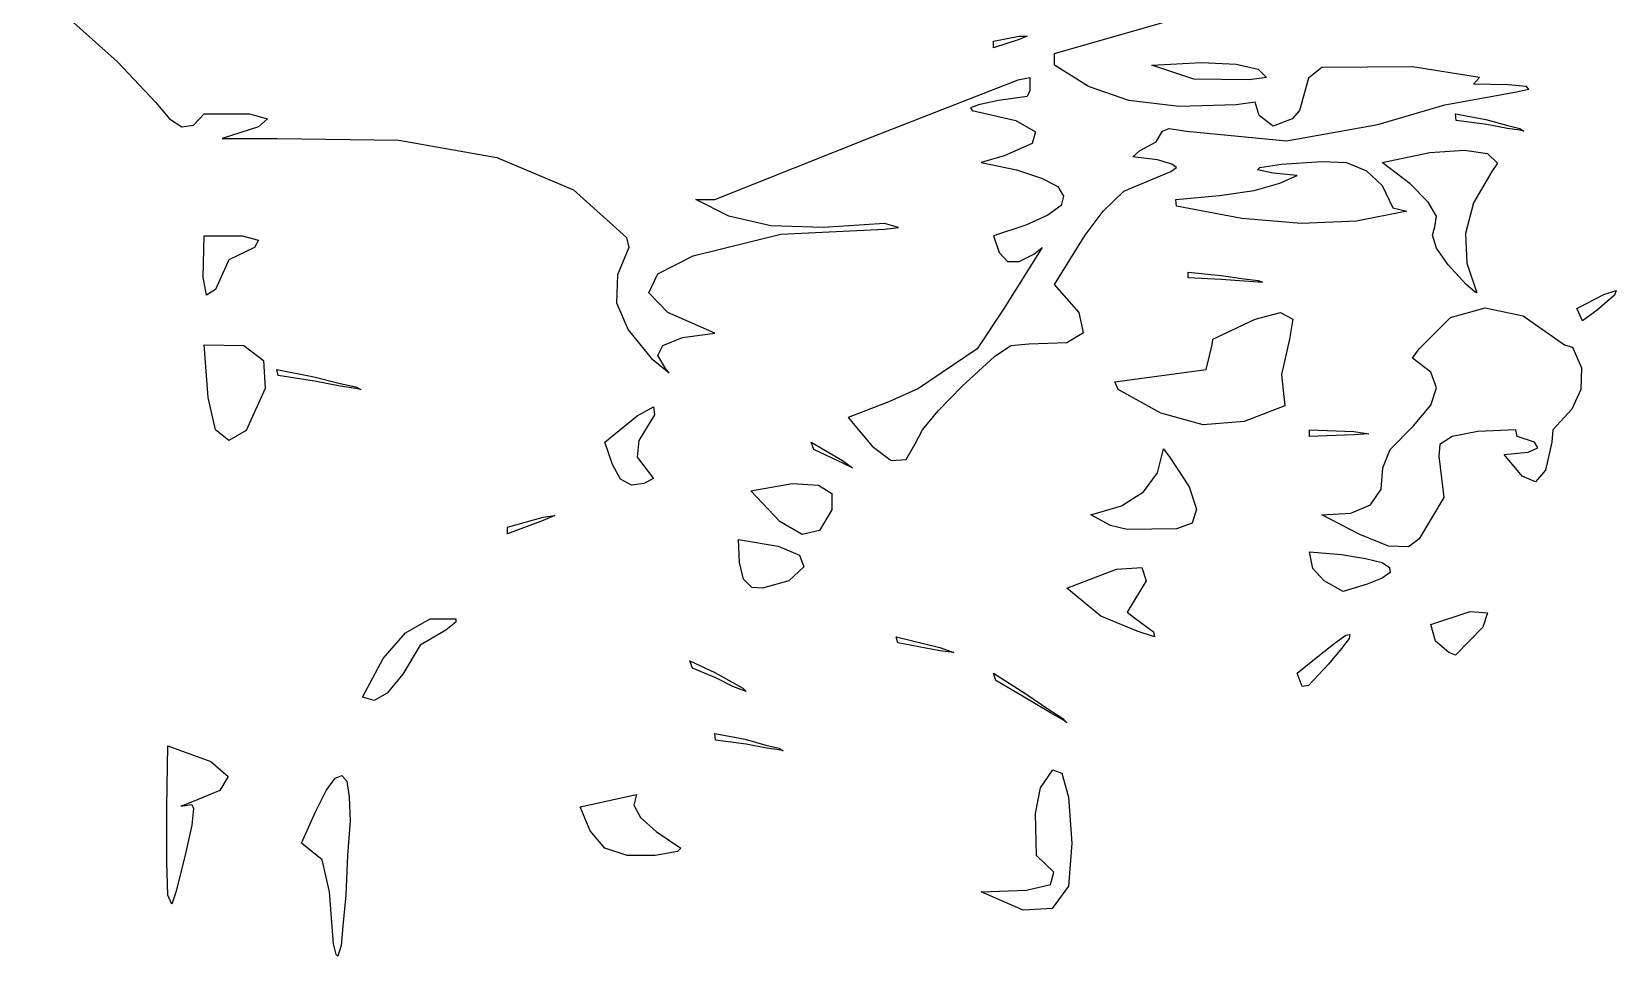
# Model space of a CAD drawing. Extents: x 6.49 to 9.56, y 0.17 to 5.52.
# Drawn here: x 6.835 to 8.756, y 0.168 to 1.288 of the extents above; entities that cross this region are included whole.
import ezdxf

# ---------------------------------------------------------------- set-up
doc = ezdxf.new("R2010")
doc.units = 0
doc.layers.get('0').update_dxf_attribs({"linetype": 'CONTINUOUS'})

msp = doc.modelspace()

# ---------------------------------------------------------------- linework, layer by layer
for p, q in [((6.8354, 1.3446), (6.9394, 1.2516)), ((8.0754, 1.2616), (8.2294, 1.3056)), ((8.0014, 1.2766), (8.0324, 1.2826)), ((8.0324, 1.2786), (8.0014, 1.2686)), ((8.0014, 1.2686), (8.0014, 1.2766)), ((8.0324, 1.2826), (8.0424, 1.2826)), ((8.0424, 1.2826), (8.0324, 1.2786)), ((6.9394, 1.2516), (6.9854, 1.2026)), ((8.0754, 1.2516), (8.0754, 1.2616)), ((8.0754, 1.2476), (8.0754, 1.2516)), ((8.1934, 1.2476), (8.2534, 1.2506)), ((8.2534, 1.2506), (8.2954, 1.2486)), ((7.8544, 1.1606), (8.0314, 1.2296)), ((8.0314, 1.2296), (8.0454, 1.2326)), ((8.0454, 1.2326), (8.0454, 1.2166)), ((8.1164, 1.2216), (8.0754, 1.2476)), ((8.2444, 1.2306), (8.1934, 1.2476)), ((8.3114, 1.2296), (8.2444, 1.2306)), ((8.2954, 1.2486), (8.3224, 1.2426)), ((8.3324, 1.2326), (8.3114, 1.2296)), ((8.3224, 1.2426), (8.3324, 1.2326)), ((8.3834, 1.2316), (8.3724, 1.1926)), ((8.3994, 1.2446), (8.3834, 1.2316)), ((8.5094, 1.2456), (8.3994, 1.2446)), ((8.5904, 1.2326), (8.5094, 1.2456)), ((8.5834, 1.2246), (8.5904, 1.2326)), ((8.0454, 1.2166), (8.0424, 1.2096)), ((8.1654, 1.2046), (8.1164, 1.2216)), ((8.5484, 1.1996), (8.6334, 1.2146)), ((8.6254, 1.2236), (8.5834, 1.2246)), ((8.6474, 1.2216), (8.6254, 1.2236)), ((8.6334, 1.2146), (8.6504, 1.2186)), ((8.6504, 1.2186), (8.6474, 1.2216)), ((6.9854, 1.2026), (7.0024, 1.1826)), ((7.9834, 1.1996), (7.9734, 1.1956)), ((7.9734, 1.1956), (7.9754, 1.1926)), ((7.9754, 1.1926), (8.0284, 1.1806)), ((8.0074, 1.2046), (7.9834, 1.1996)), ((8.0424, 1.2096), (8.0074, 1.2046)), ((8.2264, 1.1976), (8.1654, 1.2046)), ((8.2954, 1.1996), (8.2264, 1.1976)), ((8.3184, 1.2026), (8.2954, 1.1996)), ((8.3234, 1.1866), (8.3184, 1.2026)), ((8.3724, 1.1926), (8.3634, 1.1826)), ((8.4674, 1.1756), (8.5484, 1.1996)), ((7.0024, 1.1826), (7.0174, 1.1726)), ((7.0174, 1.1726), (7.0314, 1.1746)), ((7.0314, 1.1746), (7.0444, 1.1886)), ((7.0444, 1.1886), (7.0994, 1.1886)), ((7.1104, 1.1726), (7.0664, 1.1586)), ((7.0994, 1.1886), (7.1214, 1.1826)), ((7.1214, 1.1826), (7.1104, 1.1726)), ((8.0284, 1.1806), (8.0524, 1.1666)), ((8.3404, 1.1736), (8.3234, 1.1866)), ((8.3634, 1.1826), (8.3404, 1.1736)), ((8.3564, 1.1556), (8.4674, 1.1756)), ((8.5624, 1.1806), (8.5614, 1.1886)), ((8.5614, 1.1886), (8.5984, 1.1816)), ((8.5994, 1.1756), (8.5624, 1.1806)), ((8.5984, 1.1816), (8.6234, 1.1746)), ((8.6244, 1.1706), (8.5994, 1.1756)), ((8.6234, 1.1746), (8.6394, 1.1706)), ((7.0664, 1.1586), (7.0884, 1.1586)), ((7.0884, 1.1586), (7.1324, 1.1586)), ((7.1324, 1.1586), (7.2804, 1.1566)), ((7.2804, 1.1566), (7.3994, 1.1356)), ((7.6634, 1.0846), (7.8544, 1.1606)), ((8.0524, 1.1666), (8.0484, 1.1526)), ((8.1784, 1.1436), (8.1984, 1.1546)), ((8.1984, 1.1546), (8.2064, 1.1676)), ((8.2064, 1.1676), (8.2144, 1.1706)), ((8.2144, 1.1706), (8.2354, 1.1676)), ((8.2354, 1.1676), (8.3564, 1.1556)), ((8.6394, 1.1686), (8.6244, 1.1706)), ((8.6394, 1.1706), (8.6444, 1.1676)), ((8.6444, 1.1676), (8.6394, 1.1686)), ((7.3994, 1.1356), (7.4924, 1.0966)), ((8.0144, 1.1376), (7.9864, 1.1296)), ((8.0484, 1.1526), (8.0144, 1.1376)), ((8.1704, 1.1366), (8.1784, 1.1436)), ((8.2004, 1.1326), (8.1704, 1.1366)), ((8.4724, 1.1296), (8.5304, 1.1416)), ((8.5304, 1.1416), (8.5724, 1.1446)), ((8.5724, 1.1446), (8.6004, 1.1406)), ((8.6004, 1.1406), (8.6124, 1.1286)), ((7.9864, 1.1296), (8.0294, 1.1206)), ((8.0294, 1.1206), (8.0594, 1.1106)), ((8.1594, 1.0946), (8.2164, 1.1186)), ((8.2174, 1.1276), (8.2004, 1.1326)), ((8.2164, 1.1186), (8.2234, 1.1236)), ((8.2234, 1.1236), (8.2174, 1.1276)), ((8.3214, 1.1206), (8.3244, 1.1236)), ((8.3404, 1.1166), (8.3214, 1.1206)), ((8.3244, 1.1236), (8.3504, 1.1276)), ((8.3694, 1.1136), (8.3404, 1.1166)), ((8.3504, 1.1276), (8.3994, 1.1306)), ((8.3994, 1.1306), (8.4294, 1.1296)), ((8.4294, 1.1296), (8.4534, 1.1196)), ((8.4534, 1.1196), (8.4724, 1.1016)), ((8.5064, 1.1036), (8.4724, 1.1296)), ((8.6054, 1.1186), (8.5834, 1.0806)), ((8.6124, 1.1286), (8.6054, 1.1186)), ((7.4924, 1.0966), (7.5564, 1.0386)), ((8.0594, 1.1106), (8.0794, 1.1006)), ((8.0794, 1.1006), (8.0864, 1.0886)), ((8.2754, 1.0896), (8.3174, 1.0956)), ((8.3174, 1.0956), (8.3484, 1.1046)), ((8.3484, 1.1046), (8.3694, 1.1136)), ((8.4724, 1.1016), (8.4854, 1.0746)), ((8.5284, 1.0816), (8.5064, 1.1036)), ((7.6804, 1.0646), (7.6404, 1.0846)), ((7.6404, 1.0846), (7.6634, 1.0846)), ((8.0834, 1.0776), (8.0674, 1.0656)), ((8.0864, 1.0886), (8.0834, 1.0776)), ((8.1344, 1.0706), (8.1594, 1.0946)), ((8.2224, 1.0846), (8.2754, 1.0896)), ((8.2234, 1.0766), (8.2224, 1.0846)), ((8.3024, 1.0616), (8.2234, 1.0766)), ((8.5384, 1.0646), (8.5284, 1.0816)), ((8.5834, 1.0806), (8.5734, 1.0436)), ((7.7314, 1.0526), (7.6804, 1.0646)), ((8.0674, 1.0656), (8.0404, 1.0536)), ((8.1124, 1.0416), (8.1344, 1.0706)), ((8.3744, 1.0556), (8.3024, 1.0616)), ((8.4414, 1.0586), (8.3744, 1.0556)), ((8.5024, 1.0706), (8.4414, 1.0586)), ((8.4854, 1.0746), (8.5024, 1.0706)), ((8.5364, 1.0516), (8.5384, 1.0646)), ((7.0434, 0.9906), (7.0444, 1.0406)), ((7.0444, 1.0406), (7.0904, 1.0406)), ((7.0904, 1.0406), (7.1104, 1.0356)), ((7.5564, 1.0386), (7.5594, 1.0266)), ((7.6374, 1.0166), (7.7434, 1.0426)), ((7.7954, 1.0506), (7.7314, 1.0526)), ((7.7434, 1.0426), (7.8694, 1.0486)), ((7.8694, 1.0556), (7.7954, 1.0506)), ((7.8864, 1.0506), (7.8694, 1.0556)), ((7.8694, 1.0486), (7.8864, 1.0506)), ((8.0404, 1.0536), (8.0014, 1.0406)), ((8.0014, 1.0406), (8.0084, 1.0206)), ((8.0754, 0.9816), (8.1124, 1.0416)), ((8.5334, 1.0416), (8.5364, 1.0516)), ((8.5384, 1.0256), (8.5334, 1.0416)), ((8.5734, 1.0436), (8.5754, 1.0076)), ((7.1054, 1.0266), (7.0744, 1.0116)), ((7.1104, 1.0356), (7.1054, 1.0266)), ((7.5594, 1.0266), (7.5454, 0.9936)), ((8.0084, 1.0206), (8.0184, 1.0096)), ((8.0604, 1.0266), (8.0134, 0.9516)), ((8.0324, 1.0096), (8.0504, 1.0186)), ((8.0504, 1.0186), (8.0604, 1.0266)), ((8.5524, 1.0056), (8.5384, 1.0256)), ((7.0744, 1.0116), (7.0584, 0.9756)), ((7.5944, 0.9946), (7.6374, 1.0166)), ((8.0184, 1.0096), (8.0324, 1.0096)), ((8.5744, 0.9816), (8.5524, 1.0056)), ((8.5754, 1.0076), (8.5874, 0.9716)), ((7.0474, 0.9686), (7.0434, 0.9906)), ((7.5454, 0.9936), (7.5444, 0.9596)), ((7.5834, 0.9716), (7.5944, 0.9946)), ((8.1054, 0.9476), (8.0754, 0.9816)), ((8.2374, 0.9966), (8.2774, 0.9926)), ((8.2374, 0.9896), (8.2374, 0.9966)), ((8.2774, 0.9876), (8.2374, 0.9896)), ((8.2774, 0.9926), (8.3054, 0.9886)), ((8.3054, 0.9856), (8.2774, 0.9876)), ((8.3054, 0.9886), (8.3224, 0.9866)), ((8.3224, 0.9846), (8.3054, 0.9856)), ((8.3224, 0.9866), (8.3274, 0.9846)), ((8.3274, 0.9846), (8.3224, 0.9846)), ((8.5854, 0.9726), (8.5744, 0.9816)), ((7.0584, 0.9756), (7.0474, 0.9686)), ((7.6064, 0.9476), (7.5834, 0.9716)), ((8.5874, 0.9716), (8.5854, 0.9726)), ((8.7084, 0.9526), (8.7414, 0.9696)), ((8.7544, 0.9686), (8.7334, 0.9506)), ((8.7414, 0.9696), (8.7564, 0.9746)), ((8.7564, 0.9746), (8.7544, 0.9686)), ((7.5444, 0.9596), (7.5584, 0.9266)), ((7.6634, 0.9226), (7.6064, 0.9476)), ((8.0134, 0.9516), (7.9814, 0.9036)), ((8.1104, 0.9236), (8.1054, 0.9476)), ((8.3184, 0.9396), (8.3494, 0.9476)), ((8.3494, 0.9476), (8.3644, 0.9396)), ((8.5174, 0.9036), (8.5554, 0.9416)), ((8.5554, 0.9416), (8.5974, 0.9536)), ((8.5974, 0.9536), (8.6434, 0.9436)), ((8.6434, 0.9436), (8.6934, 0.9086)), ((8.7154, 0.9376), (8.7084, 0.9526)), ((8.7334, 0.9506), (8.7154, 0.9376)), ((7.5584, 0.9266), (7.5864, 0.8926)), ((7.6244, 0.9176), (7.6634, 0.9226)), ((8.0904, 0.9116), (8.1104, 0.9236)), ((8.2674, 0.9156), (8.3184, 0.9396)), ((8.3644, 0.9396), (8.3604, 0.9156)), ((7.0494, 0.8446), (7.0444, 0.9086)), ((7.0444, 0.9086), (7.0924, 0.9076)), ((7.0924, 0.9076), (7.1164, 0.8896)), ((7.5944, 0.8956), (7.6004, 0.9076)), ((7.6004, 0.9076), (7.6244, 0.9176)), ((7.9814, 0.9036), (7.9104, 0.8556)), ((8.0024, 0.8946), (8.0224, 0.9076)), ((8.0224, 0.9076), (8.0444, 0.9096)), ((8.0444, 0.9096), (8.0904, 0.9116)), ((8.2594, 0.8786), (8.2664, 0.9086)), ((8.2664, 0.9086), (8.2674, 0.9156)), ((8.3604, 0.9156), (8.3504, 0.8726)), ((8.5094, 0.8926), (8.5174, 0.9036)), ((8.6934, 0.9086), (8.7034, 0.9056)), ((8.7034, 0.9056), (8.7144, 0.8806)), ((7.1164, 0.8896), (7.1184, 0.8556)), ((7.5864, 0.8926), (7.6084, 0.8746)), ((7.6044, 0.8786), (7.5944, 0.8956)), ((7.9634, 0.8586), (8.0024, 0.8946)), ((8.5314, 0.8756), (8.5094, 0.8926)), ((7.1344, 0.8716), (7.1324, 0.8786)), ((7.1324, 0.8786), (7.1774, 0.8696)), ((7.1784, 0.8646), (7.1344, 0.8716)), ((7.1774, 0.8696), (7.2094, 0.8616)), ((7.2094, 0.8586), (7.1784, 0.8646)), ((7.6084, 0.8746), (7.6044, 0.8786)), ((8.1484, 0.8636), (8.2594, 0.8786)), ((8.3504, 0.8726), (8.3544, 0.8346)), ((8.5384, 0.8566), (8.5314, 0.8756)), ((8.7144, 0.8806), (8.7134, 0.8546)), ((7.1184, 0.8556), (7.0954, 0.8046)), ((7.2094, 0.8616), (7.2284, 0.8576)), ((7.2284, 0.8556), (7.2094, 0.8586)), ((7.2284, 0.8576), (7.2344, 0.8546)), ((7.2344, 0.8546), (7.2284, 0.8556)), ((7.9104, 0.8556), (7.8744, 0.8396)), ((7.9344, 0.8286), (7.9634, 0.8586)), ((8.1524, 0.8546), (8.1484, 0.8636)), ((8.2044, 0.8256), (8.1524, 0.8546)), ((8.5314, 0.8356), (8.5384, 0.8566)), ((8.7134, 0.8546), (8.7024, 0.8306)), ((7.0584, 0.8056), (7.0494, 0.8446)), ((7.5694, 0.8226), (7.5894, 0.8336)), ((7.5894, 0.8336), (7.5904, 0.8236)), ((7.8744, 0.8396), (7.8254, 0.8206)), ((7.9154, 0.8056), (7.9344, 0.8286)), ((8.3544, 0.8346), (8.3054, 0.8156)), ((8.5104, 0.8106), (8.5314, 0.8356)), ((8.7024, 0.8306), (8.6794, 0.8056)), ((7.5304, 0.7906), (7.5694, 0.8226)), ((7.5904, 0.8236), (7.5714, 0.7926)), ((7.8254, 0.8206), (7.8544, 0.7856)), ((8.2554, 0.8116), (8.2044, 0.8256)), ((8.3054, 0.8156), (8.2554, 0.8116)), ((8.4824, 0.7816), (8.5104, 0.8106)), ((7.0744, 0.7926), (7.0584, 0.8056)), ((7.0954, 0.8046), (7.0744, 0.7926)), ((7.5394, 0.7636), (7.5304, 0.7906)), ((7.5714, 0.7926), (7.5694, 0.7726)), ((7.7834, 0.7816), (7.7804, 0.7906)), ((7.7804, 0.7906), (7.8184, 0.7686)), ((7.8954, 0.7696), (7.9064, 0.7886)), ((7.9064, 0.7886), (7.9154, 0.8056)), ((8.3844, 0.8056), (8.4384, 0.8036)), ((8.3844, 0.7976), (8.3844, 0.8056)), ((8.4384, 0.7996), (8.3844, 0.7976)), ((8.4384, 0.8036), (8.4564, 0.8006)), ((8.4564, 0.8006), (8.4384, 0.7996)), ((8.5574, 0.7976), (8.5424, 0.7876)), ((8.5884, 0.8036), (8.5574, 0.7976)), ((8.6344, 0.8056), (8.5884, 0.8036)), ((8.6364, 0.7976), (8.6344, 0.8056)), ((8.6574, 0.7906), (8.6364, 0.7976)), ((8.6614, 0.7836), (8.6574, 0.7906)), ((8.6784, 0.7906), (8.6704, 0.7566)), ((8.6794, 0.8056), (8.6784, 0.7906)), ((7.5694, 0.7726), (7.5894, 0.7466)), ((7.8194, 0.7646), (7.7834, 0.7816)), ((7.8184, 0.7686), (7.8304, 0.7596)), ((7.8544, 0.7856), (7.8774, 0.7686)), ((7.8774, 0.7686), (7.8954, 0.7696)), ((8.2004, 0.7536), (8.2074, 0.7826)), ((8.2074, 0.7826), (8.2154, 0.7716)), ((8.2154, 0.7716), (8.2384, 0.7366)), ((8.4734, 0.7596), (8.4824, 0.7816)), ((8.5424, 0.7876), (8.5414, 0.7736)), ((8.5414, 0.7736), (8.5474, 0.7236)), ((8.6204, 0.7756), (8.6494, 0.7786)), ((8.6424, 0.7496), (8.6204, 0.7756)), ((8.6494, 0.7786), (8.6614, 0.7836)), ((7.5494, 0.7456), (7.5394, 0.7636)), ((7.8304, 0.7596), (7.8194, 0.7646)), ((8.1834, 0.7306), (8.2004, 0.7536)), ((8.4714, 0.7336), (8.4734, 0.7596)), ((8.6584, 0.7426), (8.6424, 0.7496)), ((8.6704, 0.7566), (8.6584, 0.7426)), ((7.5624, 0.7386), (7.5494, 0.7456)), ((7.5774, 0.7406), (7.5624, 0.7386)), ((7.5894, 0.7466), (7.5774, 0.7406)), ((7.7074, 0.7316), (7.7574, 0.7406)), ((7.7424, 0.6946), (7.7074, 0.7316)), ((7.7574, 0.7406), (7.7894, 0.7386)), ((7.7894, 0.7386), (7.8054, 0.7286)), ((8.1564, 0.7136), (8.1834, 0.7306)), ((8.2384, 0.7366), (8.2474, 0.7096)), ((8.4584, 0.7146), (8.4714, 0.7336)), ((7.8054, 0.7286), (7.8054, 0.7086)), ((8.1194, 0.7026), (8.1564, 0.7136)), ((8.4344, 0.7046), (8.4584, 0.7146)), ((8.5474, 0.7236), (8.5174, 0.6736)), ((7.4124, 0.6876), (7.4554, 0.6996)), ((7.4554, 0.6956), (7.4124, 0.6796)), ((7.4554, 0.6996), (7.4694, 0.7016)), ((7.4694, 0.7016), (7.4554, 0.6956)), ((7.7694, 0.6786), (7.7424, 0.6946)), ((7.8054, 0.7086), (7.7904, 0.6836)), ((8.1434, 0.6896), (8.1194, 0.7026)), ((8.2424, 0.6926), (8.2234, 0.6856)), ((8.2474, 0.7096), (8.2424, 0.6926)), ((8.3994, 0.7026), (8.4344, 0.7046)), ((8.4454, 0.6786), (8.3994, 0.7026)), ((7.4124, 0.6796), (7.4124, 0.6876)), ((7.6934, 0.6446), (7.6924, 0.6726)), ((7.6924, 0.6726), (7.7404, 0.6646)), ((7.7904, 0.6836), (7.7694, 0.6786)), ((8.1634, 0.6846), (8.1434, 0.6896)), ((8.2234, 0.6856), (8.1634, 0.6846)), ((8.4804, 0.6646), (8.4454, 0.6786)), ((8.5174, 0.6736), (8.5044, 0.6636)), ((7.7404, 0.6646), (7.7664, 0.6536)), ((7.7664, 0.6536), (7.7714, 0.6396)), ((8.3844, 0.6576), (8.4234, 0.6546)), ((8.3884, 0.6376), (8.3844, 0.6576)), ((8.4234, 0.6546), (8.4524, 0.6496)), ((8.5044, 0.6636), (8.4804, 0.6646)), ((7.6984, 0.6246), (7.6934, 0.6446)), ((7.7714, 0.6396), (7.7534, 0.6226)), ((8.0904, 0.6136), (8.1504, 0.6366)), ((8.1504, 0.6366), (8.1814, 0.6386)), ((8.1814, 0.6386), (8.1864, 0.6226)), ((8.4024, 0.6226), (8.3884, 0.6376)), ((8.4524, 0.6496), (8.4724, 0.6446)), ((8.4724, 0.6446), (8.4814, 0.6386)), ((8.4814, 0.6386), (8.4824, 0.6326)), ((7.7084, 0.6146), (7.6984, 0.6246)), ((7.7534, 0.6226), (7.7214, 0.6136)), ((8.1864, 0.6226), (8.1634, 0.5846)), ((8.4254, 0.6096), (8.4024, 0.6226)), ((8.4544, 0.6186), (8.4254, 0.6096)), ((8.4724, 0.6256), (8.4544, 0.6186)), ((8.4824, 0.6326), (8.4724, 0.6256)), ((7.7214, 0.6136), (7.7084, 0.6146)), ((8.1314, 0.5796), (8.0904, 0.6136)), ((7.2884, 0.5596), (7.3184, 0.5766)), ((7.3184, 0.5766), (7.3494, 0.5766)), ((7.3494, 0.5766), (7.3494, 0.5726)), ((8.1754, 0.5616), (8.1314, 0.5796)), ((8.1634, 0.5846), (8.1724, 0.5776)), ((8.1724, 0.5776), (8.1954, 0.5606)), ((8.5314, 0.5696), (8.5794, 0.5856)), ((8.5794, 0.5856), (8.6004, 0.5836)), ((8.6004, 0.5836), (8.5944, 0.5666)), ((7.2614, 0.5286), (7.2884, 0.5596)), ((7.3374, 0.5626), (7.3064, 0.5446)), ((7.3494, 0.5726), (7.3374, 0.5626)), ((8.1964, 0.5546), (8.1754, 0.5616)), ((8.1954, 0.5606), (8.1964, 0.5546)), ((8.4284, 0.5566), (8.4334, 0.5576)), ((8.4334, 0.5576), (8.4324, 0.5526)), ((8.5374, 0.5496), (8.5314, 0.5696)), ((8.5944, 0.5666), (8.5614, 0.5326)), ((7.3064, 0.5446), (7.2854, 0.5096)), ((7.8834, 0.5546), (7.9364, 0.5416)), ((7.8854, 0.5476), (7.8834, 0.5546)), ((7.9364, 0.5376), (7.8854, 0.5476)), ((7.9364, 0.5416), (7.9534, 0.5356)), ((8.3964, 0.5326), (8.4154, 0.5476)), ((8.4234, 0.5406), (8.4074, 0.5216)), ((8.4154, 0.5476), (8.4284, 0.5566)), ((8.4324, 0.5526), (8.4234, 0.5406)), ((8.5534, 0.5356), (8.5374, 0.5496)), ((7.2364, 0.4816), (7.2614, 0.5286)), ((7.6334, 0.5256), (7.6634, 0.5116)), ((7.6364, 0.5166), (7.6334, 0.5256)), ((7.9534, 0.5356), (7.9364, 0.5376)), ((8.3694, 0.5106), (8.3964, 0.5326)), ((8.4074, 0.5216), (8.3834, 0.4956)), ((8.5614, 0.5326), (8.5534, 0.5356)), ((7.2854, 0.5096), (7.2664, 0.4866)), ((7.6654, 0.5046), (7.6364, 0.5166)), ((7.6634, 0.5116), (7.6844, 0.4996)), ((7.6854, 0.4946), (7.6654, 0.5046)), ((7.6844, 0.4996), (7.6974, 0.4926)), ((8.0014, 0.5106), (8.0404, 0.4856)), ((8.0044, 0.5016), (8.0014, 0.5106)), ((8.0434, 0.4786), (8.0044, 0.5016)), ((8.3754, 0.4946), (8.3694, 0.5106)), ((7.2504, 0.4776), (7.2364, 0.4816)), ((7.2664, 0.4866), (7.2504, 0.4776)), ((7.7014, 0.4886), (7.6854, 0.4946)), ((7.6974, 0.4926), (7.7014, 0.4886)), ((8.0404, 0.4856), (8.0684, 0.4666)), ((8.3834, 0.4956), (8.3754, 0.4946)), ((8.0704, 0.4626), (8.0434, 0.4786)), ((8.0684, 0.4666), (8.0854, 0.4556)), ((8.0864, 0.4536), (8.0704, 0.4626)), ((8.0854, 0.4556), (8.0904, 0.4506)), ((8.0904, 0.4506), (8.0864, 0.4536)), ((7.6644, 0.4296), (7.6634, 0.4376)), ((7.6634, 0.4376), (7.7004, 0.4306)), ((7.7014, 0.4246), (7.6644, 0.4296)), ((7.7004, 0.4306), (7.7254, 0.4236)), ((7.7264, 0.4196), (7.7014, 0.4246)), ((7.7254, 0.4236), (7.7414, 0.4196)), ((6.9994, 0.3486), (7.0004, 0.4226)), ((7.0004, 0.4226), (7.0524, 0.4036)), ((7.0524, 0.4036), (7.0734, 0.3856)), ((7.7414, 0.4176), (7.7264, 0.4196)), ((7.7414, 0.4196), (7.7464, 0.4166)), ((7.7464, 0.4166), (7.7414, 0.4176)), ((7.0734, 0.3856), (7.0634, 0.3686)), ((7.2034, 0.3836), (7.2114, 0.3866)), ((7.2114, 0.3866), (7.2174, 0.3796)), ((8.0584, 0.3716), (8.0734, 0.3936)), ((8.0734, 0.3936), (8.0844, 0.3896)), ((8.0844, 0.3896), (8.0924, 0.3606)), ((7.0634, 0.3686), (7.0224, 0.3516)), ((7.1794, 0.3426), (7.1924, 0.3686)), ((7.1924, 0.3686), (7.2034, 0.3836)), ((7.2174, 0.3796), (7.2204, 0.3606)), ((8.0524, 0.3406), (8.0584, 0.3716)), ((6.9994, 0.2816), (6.9994, 0.3486)), ((7.0224, 0.3516), (7.0164, 0.3496)), ((7.0164, 0.3496), (7.0294, 0.3516)), ((7.0294, 0.3516), (7.0314, 0.3466)), ((7.0314, 0.3466), (7.0294, 0.3266)), ((7.2204, 0.3606), (7.2214, 0.3316)), ((7.5004, 0.3486), (7.5684, 0.3636)), ((7.5124, 0.3196), (7.5004, 0.3486)), ((7.5684, 0.3636), (7.5654, 0.3506)), ((7.5654, 0.3506), (7.5734, 0.3356)), ((8.0924, 0.3606), (8.0964, 0.3046)), ((7.1624, 0.3046), (7.1794, 0.3426)), ((7.2214, 0.3316), (7.2184, 0.2896)), ((7.5734, 0.3356), (7.5924, 0.3186)), ((8.0534, 0.2896), (8.0524, 0.3406)), ((7.0294, 0.3266), (7.0224, 0.2936)), ((7.5304, 0.2986), (7.5124, 0.3196)), ((7.5924, 0.3186), (7.6224, 0.2986)), ((7.0224, 0.2936), (7.0104, 0.2466)), ((7.1874, 0.2846), (7.1624, 0.3046)), ((7.2184, 0.2896), (7.2164, 0.2416)), ((7.5574, 0.2896), (7.5304, 0.2986)), ((7.5914, 0.2896), (7.5574, 0.2896)), ((7.6184, 0.2946), (7.5914, 0.2896)), ((7.6224, 0.2986), (7.6184, 0.2946)), ((8.0744, 0.2696), (8.0534, 0.2896)), ((8.0964, 0.3046), (8.0924, 0.2526)), ((7.0004, 0.2416), (6.9994, 0.2816)), ((7.1964, 0.2456), (7.1874, 0.2846)), ((8.0704, 0.2546), (8.0744, 0.2696)), ((8.0414, 0.2476), (8.0704, 0.2546)), ((8.0924, 0.2526), (8.0724, 0.2256)), ((7.0054, 0.2306), (7.0004, 0.2416)), ((7.0104, 0.2466), (7.0054, 0.2306)), ((7.1994, 0.2086), (7.1964, 0.2456)), ((7.2164, 0.2416), (7.2124, 0.2046)), ((7.9864, 0.2456), (8.0414, 0.2476)), ((8.0374, 0.2236), (7.9864, 0.2456)), ((8.0724, 0.2256), (8.0374, 0.2236)), ((7.2014, 0.1826), (7.1994, 0.2086)), ((7.2124, 0.2046), (7.2104, 0.1806)), ((7.2044, 0.1696), (7.2014, 0.1826)), ((7.2104, 0.1806), (7.2064, 0.1676)), ((7.2064, 0.1676), (7.2044, 0.1696))]:
    msp.add_line(p, q)

doc.saveas('drawing.dxf')
